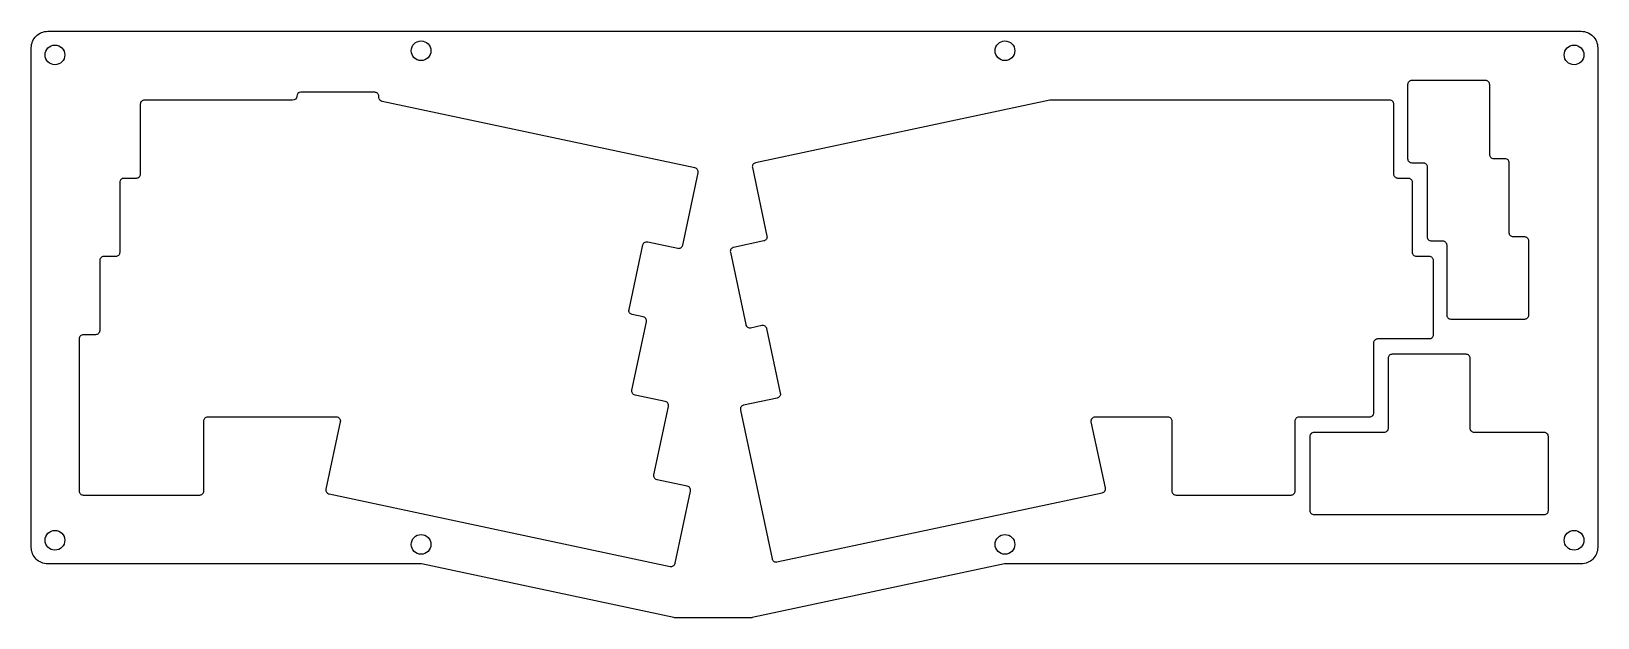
# Model space of a CAD drawing. Header units: millimetres. Extents: x 71 to 453, y -170 to -27.
import ezdxf

# ---------------------------------------------------------------- set-up
doc = ezdxf.new("R2010")
doc.units = ezdxf.units.MM
doc.layers.get('0').update_dxf_attribs({"linetype": 'CONTINUOUS'})

msp = doc.modelspace()

# ---------------------------------------------------------------- linework, layer by layer
for points in [[(75.22, -157.04, -0.414214), (71.22, -153.04), (71.22, -31.31, -0.414214), (75.22, -27.31), (448.65, -27.31, -0.414214), (452.65, -31.31), (452.65, -153.04, -0.414214), (448.65, -157.04), (308.42, -157.04, 0.052408), (308.22, -157.06), (246.74, -170.13, -0.052408), (246.53, -170.15), (227.92, -170.15, -0.052408), (227.72, -170.13), (166.24, -157.06, 0.052408), (166.03, -157.04)], [(407.36, -59.31), (410.12, -59.31, -0.414214), (411.12, -60.31), (411.12, -77.36, 0.414214), (412.12, -78.36), (414.88, -78.36, -0.414214), (415.88, -79.36), (415.88, -96.41, 0.414214), (416.88, -97.41), (434.88, -97.41, 0.414214), (435.88, -96.41), (435.88, -78.41, 0.414214), (434.88, -77.41), (432.12, -77.41, -0.414214), (431.12, -76.41), (431.12, -59.36, 0.414214), (430.12, -58.36), (427.36, -58.36, -0.414214), (426.36, -57.36), (426.36, -40.31, 0.414214), (425.36, -39.31), (407.36, -39.31, 0.414214), (406.36, -40.31), (406.36, -58.31, 0.414214)], [(222.83, -135.35), (226.37, -118.67, 0.414214), (225.6, -117.49), (218.24, -115.92, -0.414214), (217.47, -114.74), (221.02, -98.06, 0.414214), (220.25, -96.87), (217.54, -96.3, -0.414214), (216.77, -95.11), (220.12, -79.36, -0.414214), (221.31, -78.59), (228.67, -80.16, 0.414214), (229.85, -79.39), (233.6, -61.78, 0.414214), (232.83, -60.6), (156.64, -44.4, -0.354119), (155.85, -43.42), (155.85, -43.17, 0.414214), (154.85, -42.17), (136.85, -42.17, 0.400363), (135.85, -43.12, -0.400363), (134.85, -44.08), (98.75, -44.08, 0.414214), (97.75, -45.08), (97.75, -62.13, -0.414214), (96.75, -63.13), (93.75, -63.13, 0.414214), (92.75, -64.13), (92.75, -81.18, -0.414214), (91.75, -82.18), (88.87, -82.18, 0.414214), (87.87, -83.18), (87.87, -100.22, -0.414214), (86.87, -101.22), (83.87, -101.22, 0.414214), (82.87, -102.22), (82.87, -139.28, 0.414214), (83.87, -140.28), (112.22, -140.28, 0.414214), (113.22, -139.28), (113.22, -122.23, -0.414214), (114.22, -121.23), (145.48, -121.23, -0.476976), (146.46, -122.43), (142.97, -138.82, 0.414214), (143.74, -140.01), (226.8, -157.66, 0.414214), (227.99, -156.89), (231.73, -139.29, 0.414214), (230.96, -138.1), (223.6, -136.54, -0.414214)], [(408.55, -82.18, -0.414214), (407.55, -81.18), (407.55, -64.13, 0.414214), (406.55, -63.13), (404.02, -63.13, -0.414214), (403.02, -62.13), (403.02, -45.08, 0.414214), (402.02, -44.08), (319.46, -44.08, 0.052408), (319.25, -44.1), (247.58, -59.33, 0.414214), (246.81, -60.52), (250.35, -77.2, -0.414214), (249.58, -78.38), (242.22, -79.95, 0.414214), (241.45, -81.13), (245.19, -98.74, 0.414214), (246.38, -99.51), (249.08, -98.93, -0.414214), (250.27, -99.7), (253.61, -115.45, -0.414214), (252.84, -116.64), (244.67, -118.38, 0.414214), (243.9, -119.56), (251.6, -155.8, 0.414214), (252.79, -156.57), (332, -139.74, 0.414214), (332.77, -138.55), (329.34, -122.43, -0.476976), (330.32, -121.23), (347.97, -121.23, -0.414214), (348.97, -122.23), (348.97, -139.28, 0.414214), (349.97, -140.28), (377.97, -140.28, 0.414214), (378.97, -139.28), (378.97, -122.23, -0.414214), (379.97, -121.23), (397.14, -121.23, 0.414214), (398.14, -120.23), (398.14, -103.18, -0.414214), (399.14, -102.18), (411.67, -102.18, 0.414214), (412.67, -101.18), (412.67, -83.18, 0.414214), (411.67, -82.18)], [(421.6, -124.04), (421.6, -106.99, 0.414214), (420.6, -105.99), (402.6, -105.99, 0.414214), (401.6, -106.99), (401.6, -124.04, -0.414214), (400.6, -125.04), (383.55, -125.04, 0.414214), (382.55, -126.04), (382.55, -144.04, 0.414214), (383.55, -145.04), (439.65, -145.04, 0.414214), (440.65, -144.04), (440.65, -126.04, 0.414214), (439.65, -125.04), (422.6, -125.04, -0.414214)]]:
    msp.add_lwpolyline(points, format="xyb", close=True)
for centre in [(166.14, -32.06), (308.32, -32.06), (76.97, -33.06), (446.9, -33.06), (76.97, -151.29), (166.14, -152.29), (308.32, -152.29), (446.9, -151.29)]:
    msp.add_circle(centre, 2.4)

doc.saveas('drawing.dxf')
